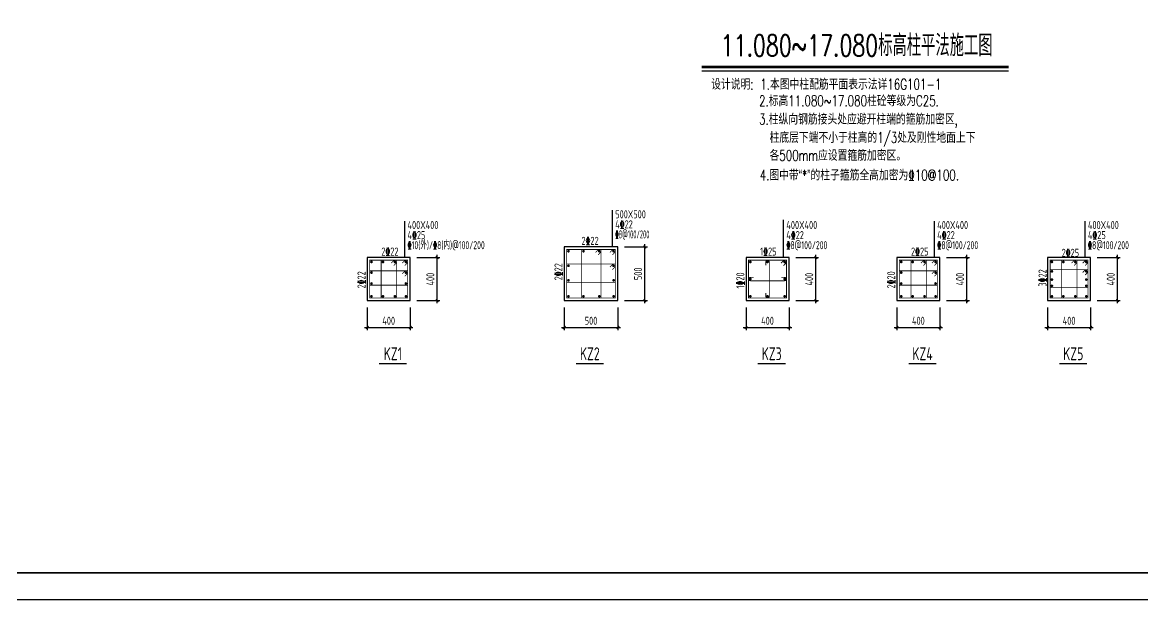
# Model space of a CAD drawing. Extents: x -472319 to -112444, y -516749 to -5704.
# Drawn here: x -418573 to -376905, y -442315 to -420820 of the extents above; entities that cross this region are included whole.
import ezdxf
from ezdxf.enums import TextEntityAlignment as Align

# ---------------------------------------------------------------- set-up
doc = ezdxf.new("R2010")
doc.units = 0
doc.header["$LTSCALE"] = 100
doc.header["$MEASUREMENT"] = 0
for name, color, linetype in [('COLU_DE', 7, 'Continuous'), ('DIM', 3, 'Continuous'), ('DIMENSION', 3, 'Continuous'), ('FRAME', 3, 'Continuous'), ('REIN', 1, 'Continuous'), ('TEXT', 7, 'Continuous'), ('THICK', 6, 'Continuous'), ('填充', 8, 'Continuous'), ('审核修改', 6, 'Continuous')]:
    doc.layers.add(name, color=color, linetype=linetype)
doc.styles.add('dxfs', font='txt.shx', dxfattribs={"width": 0.7, "bigfont": 'dxfs.shx'})
doc.styles.add('TSSD_Dimension', font='Tssdeng.shx', dxfattribs={"width": 0.7, "bigfont": 'hztxt.shx'})
doc.styles.add('TSSD_Label', font='Tssdeng.shx', dxfattribs={"width": 0.7, "bigfont": 'hztxt.shx'})
doc.styles.add('TSSD_Rein', font='Tssdeng.shx', dxfattribs={"width": 0.7, "bigfont": 'hztxt.shx'})
doc.dimstyles.new('TSSD_25_100', dxfattribs={"dimtxt": 300, "dimasz": 100, "dimexe": 100, "dimexo": 250, "dimgap": 100, "dimtad": 1, "dimdec": 0, "dimlfac": 0.25, "dimzin": 0, "dimdsep": 46, "dimtxsty": 'TSSD_Dimension', "dimblk": 'ARCHTICK', "dimcen": 0, "dimdle": 100, "dimclrt": 7, "dimadec": 0, "dimazin": 0, "dimtfac": 1, "dimtdec": 0, "dimtix": 1, "dimtmove": 2, "dimatfit": 3, "dimfxl": 1, "dimtolj": 1, "dimtzin": 0, "dimarcsym": 0})

# ---------------------------------------------------------------- blocks, each defined once
blk = doc.blocks.new('_ArchTick')
at = {"color": 0, "linetype": 'ByBlock', "const_width": 0.4}
blk.add_lwpolyline([(-0.5, -0.5), (0.5, 0.5)], dxfattribs=at)
blk = doc.blocks.new('*D2020')
at = {"layer": 'Defpoints', "color": 0, "transparency": 16777216}
for p in [(-404148, -429581), (-403148, -429581), (-404148, -431181)]:
    blk.add_point(p, dxfattribs=at)
at = {"layer": 'DIM', "color": 0, "lineweight": -2, "transparency": 16777216}
for p, q in [((-403898, -429581), (-403048, -429581)), ((-403148, -431281), (-403148, -429481)), ((-403898, -431181), (-403048, -431181))]:
    blk.add_line(p, q, dxfattribs=at)
at = {"layer": 'DIM', "color": 0, "lineweight": -2, "transparency": 16777216, "xscale": 100, "yscale": 100, "zscale": 100}
for p, rotation in [((-403148, -429581), 90), ((-403148, -431181), 270)]:
    blk.add_blockref('_ArchTick', p, dxfattribs=dict(at, rotation=rotation))
at = {"layer": 'DIM', "color": 7, "transparency": 16777216, "insert": (-403398, -430381), "char_height": 300, "attachment_point": 5, "rotation": 90, "style": 'TSSD_Dimension'}
blk.add_mtext('\\A1;400', dxfattribs=at)
blk = doc.blocks.new('*D2021')
at = {"layer": 'Defpoints', "color": 0, "transparency": 16777216}
for p in [(-405748, -431181), (-404148, -431181), (-404148, -432181)]:
    blk.add_point(p, dxfattribs=at)
at = {"layer": 'DIM', "color": 0, "lineweight": -2, "transparency": 16777216}
for p, q in [((-405748, -431431), (-405748, -432281)), ((-404148, -431431), (-404148, -432281)), ((-405848, -432181), (-404048, -432181))]:
    blk.add_line(p, q, dxfattribs=at)
at = {"layer": 'DIM', "color": 0, "lineweight": -2, "transparency": 16777216, "xscale": 100, "yscale": 100, "zscale": 100, "rotation": 180}
blk.add_blockref('_ArchTick', (-405748, -432181), dxfattribs=at)
at = {"layer": 'DIM', "color": 0, "lineweight": -2, "transparency": 16777216, "xscale": 100, "yscale": 100, "zscale": 100}
blk.add_blockref('_ArchTick', (-404148, -432181), dxfattribs=at)
at = {"layer": 'DIM', "color": 7, "transparency": 16777216, "insert": (-404948, -431931), "char_height": 300, "attachment_point": 5, "style": 'TSSD_Dimension'}
blk.add_mtext('\\A1;400', dxfattribs=at)
blk = doc.blocks.new('*D2455')
at = {"layer": 'Defpoints', "color": 0, "transparency": 16777216}
for p in [(-390057, -429581), (-389057, -429581), (-390057, -431181)]:
    blk.add_point(p, dxfattribs=at)
at = {"layer": 'DIM', "color": 0, "lineweight": -2, "transparency": 16777216}
for p, q in [((-389807, -429581), (-388957, -429581)), ((-389057, -431281), (-389057, -429481)), ((-389807, -431181), (-388957, -431181))]:
    blk.add_line(p, q, dxfattribs=at)
at = {"layer": 'DIM', "color": 0, "lineweight": -2, "transparency": 16777216, "xscale": 100, "yscale": 100, "zscale": 100}
for p, rotation in [((-389057, -429581), 90), ((-389057, -431181), 270)]:
    blk.add_blockref('_ArchTick', p, dxfattribs=dict(at, rotation=rotation))
at = {"layer": 'DIM', "color": 7, "transparency": 16777216, "insert": (-389307, -430381), "char_height": 300, "attachment_point": 5, "rotation": 90, "style": 'TSSD_Dimension'}
blk.add_mtext('\\A1;400', dxfattribs=at)
blk = doc.blocks.new('*D2456')
at = {"layer": 'Defpoints', "color": 0, "transparency": 16777216}
for p in [(-391657, -431181), (-390057, -431181), (-390057, -432181)]:
    blk.add_point(p, dxfattribs=at)
at = {"layer": 'DIM', "color": 0, "lineweight": -2, "transparency": 16777216}
for p, q in [((-391657, -431431), (-391657, -432281)), ((-390057, -431431), (-390057, -432281)), ((-391757, -432181), (-389957, -432181))]:
    blk.add_line(p, q, dxfattribs=at)
at = {"layer": 'DIM', "color": 0, "lineweight": -2, "transparency": 16777216, "xscale": 100, "yscale": 100, "zscale": 100, "rotation": 180}
blk.add_blockref('_ArchTick', (-391657, -432181), dxfattribs=at)
at = {"layer": 'DIM', "color": 0, "lineweight": -2, "transparency": 16777216, "xscale": 100, "yscale": 100, "zscale": 100}
blk.add_blockref('_ArchTick', (-390057, -432181), dxfattribs=at)
at = {"layer": 'DIM', "color": 7, "transparency": 16777216, "insert": (-390857, -431931), "char_height": 300, "attachment_point": 5, "style": 'TSSD_Dimension'}
blk.add_mtext('\\A1;400', dxfattribs=at)
blk = doc.blocks.new('*D2457')
at = {"layer": 'Defpoints', "color": 0, "transparency": 16777216}
for p in [(-384446, -429581), (-383446, -429581), (-384446, -431181)]:
    blk.add_point(p, dxfattribs=at)
at = {"layer": 'DIM', "color": 0, "lineweight": -2, "transparency": 16777216}
for p, q in [((-384196, -429581), (-383346, -429581)), ((-383446, -431281), (-383446, -429481)), ((-384196, -431181), (-383346, -431181))]:
    blk.add_line(p, q, dxfattribs=at)
at = {"layer": 'DIM', "color": 0, "lineweight": -2, "transparency": 16777216, "xscale": 100, "yscale": 100, "zscale": 100}
for p, rotation in [((-383446, -429581), 90), ((-383446, -431181), 270)]:
    blk.add_blockref('_ArchTick', p, dxfattribs=dict(at, rotation=rotation))
at = {"layer": 'DIM', "color": 7, "transparency": 16777216, "insert": (-383695, -430381), "char_height": 300, "attachment_point": 5, "rotation": 90, "style": 'TSSD_Dimension'}
blk.add_mtext('\\A1;400', dxfattribs=at)
blk = doc.blocks.new('*D2458')
at = {"layer": 'Defpoints', "color": 0, "transparency": 16777216}
for p in [(-386046, -431181), (-384446, -431181), (-384446, -432181)]:
    blk.add_point(p, dxfattribs=at)
at = {"layer": 'DIM', "color": 0, "lineweight": -2, "transparency": 16777216}
for p, q in [((-386046, -431431), (-386046, -432281)), ((-384446, -431431), (-384446, -432281)), ((-386146, -432181), (-384346, -432181))]:
    blk.add_line(p, q, dxfattribs=at)
at = {"layer": 'DIM', "color": 0, "lineweight": -2, "transparency": 16777216, "xscale": 100, "yscale": 100, "zscale": 100, "rotation": 180}
blk.add_blockref('_ArchTick', (-386046, -432181), dxfattribs=at)
at = {"layer": 'DIM', "color": 0, "lineweight": -2, "transparency": 16777216, "xscale": 100, "yscale": 100, "zscale": 100}
blk.add_blockref('_ArchTick', (-384446, -432181), dxfattribs=at)
at = {"layer": 'DIM', "color": 7, "transparency": 16777216, "insert": (-385246, -431931), "char_height": 300, "attachment_point": 5, "style": 'TSSD_Dimension'}
blk.add_mtext('\\A1;400', dxfattribs=at)
blk = doc.blocks.new('*D2459')
at = {"layer": 'Defpoints', "color": 0, "transparency": 16777216}
for p in [(-378840, -429581), (-377840, -429581), (-378840, -431181)]:
    blk.add_point(p, dxfattribs=at)
at = {"layer": 'DIM', "color": 0, "lineweight": -2, "transparency": 16777216}
for p, q in [((-378590, -429581), (-377740, -429581)), ((-377840, -431281), (-377840, -429481)), ((-378590, -431181), (-377740, -431181))]:
    blk.add_line(p, q, dxfattribs=at)
at = {"layer": 'DIM', "color": 0, "lineweight": -2, "transparency": 16777216, "xscale": 100, "yscale": 100, "zscale": 100}
for p, rotation in [((-377840, -429581), 90), ((-377840, -431181), 270)]:
    blk.add_blockref('_ArchTick', p, dxfattribs=dict(at, rotation=rotation))
at = {"layer": 'DIM', "color": 7, "transparency": 16777216, "insert": (-378089, -430381), "char_height": 300, "attachment_point": 5, "rotation": 90, "style": 'TSSD_Dimension'}
blk.add_mtext('\\A1;400', dxfattribs=at)
blk = doc.blocks.new('*D2460')
at = {"layer": 'Defpoints', "color": 0, "transparency": 16777216}
for p in [(-380440, -431181), (-378840, -431181), (-378840, -432181)]:
    blk.add_point(p, dxfattribs=at)
at = {"layer": 'DIM', "color": 0, "lineweight": -2, "transparency": 16777216}
for p, q in [((-380440, -431431), (-380440, -432281)), ((-378840, -431431), (-378840, -432281)), ((-380540, -432181), (-378740, -432181))]:
    blk.add_line(p, q, dxfattribs=at)
at = {"layer": 'DIM', "color": 0, "lineweight": -2, "transparency": 16777216, "xscale": 100, "yscale": 100, "zscale": 100, "rotation": 180}
blk.add_blockref('_ArchTick', (-380440, -432181), dxfattribs=at)
at = {"layer": 'DIM', "color": 0, "lineweight": -2, "transparency": 16777216, "xscale": 100, "yscale": 100, "zscale": 100}
blk.add_blockref('_ArchTick', (-378840, -432181), dxfattribs=at)
at = {"layer": 'DIM', "color": 7, "transparency": 16777216, "insert": (-379640, -431931), "char_height": 300, "attachment_point": 5, "style": 'TSSD_Dimension'}
blk.add_mtext('\\A1;400', dxfattribs=at)
blk = doc.blocks.new('*D2750')
at = {"layer": 'Defpoints', "color": 0, "transparency": 16777216}
for p in [(-396422, -429181), (-395422, -429181), (-396422, -431181)]:
    blk.add_point(p, dxfattribs=at)
at = {"layer": 'DIM', "color": 0, "lineweight": -2, "transparency": 16777216}
for p, q in [((-395422, -431281), (-395422, -429081)), ((-396172, -429181), (-395322, -429181)), ((-396172, -431181), (-395322, -431181))]:
    blk.add_line(p, q, dxfattribs=at)
at = {"layer": 'DIM', "color": 0, "lineweight": -2, "transparency": 16777216, "xscale": 100, "yscale": 100, "zscale": 100}
for p, rotation in [((-395422, -429181), 90), ((-395422, -431181), 270)]:
    blk.add_blockref('_ArchTick', p, dxfattribs=dict(at, rotation=rotation))
at = {"layer": 'DIM', "color": 7, "transparency": 16777216, "insert": (-395671, -430181), "char_height": 300, "attachment_point": 5, "rotation": 90, "style": 'TSSD_Dimension'}
blk.add_mtext('\\A1;500', dxfattribs=at)
blk = doc.blocks.new('*D2751')
at = {"layer": 'Defpoints', "color": 0, "transparency": 16777216}
for p in [(-398422, -431181), (-396422, -431181), (-396422, -432181)]:
    blk.add_point(p, dxfattribs=at)
at = {"layer": 'DIM', "color": 0, "lineweight": -2, "transparency": 16777216}
for p, q in [((-398422, -431431), (-398422, -432281)), ((-396422, -431431), (-396422, -432281)), ((-398522, -432181), (-396322, -432181))]:
    blk.add_line(p, q, dxfattribs=at)
at = {"layer": 'DIM', "color": 0, "lineweight": -2, "transparency": 16777216, "xscale": 100, "yscale": 100, "zscale": 100, "rotation": 180}
blk.add_blockref('_ArchTick', (-398422, -432181), dxfattribs=at)
at = {"layer": 'DIM', "color": 0, "lineweight": -2, "transparency": 16777216, "xscale": 100, "yscale": 100, "zscale": 100}
blk.add_blockref('_ArchTick', (-396422, -432181), dxfattribs=at)
at = {"layer": 'DIM', "color": 7, "transparency": 16777216, "insert": (-397422, -431931), "char_height": 300, "attachment_point": 5, "style": 'TSSD_Dimension'}
blk.add_mtext('\\A1;500', dxfattribs=at)
blk = doc.blocks.new('A$C20674F94')
at = {"layer": 'FRAME'}
for p, q in [((2500, 1000), (83100, 1000)), ((0, 0), (84100, 0))]:
    blk.add_line(p, q, dxfattribs=at)
at = {"layer": 'FRAME', "const_width": 50}
blk.add_lwpolyline([(2500, 58400), (83100, 58400), (83100, 1000), (2500, 1000), (2500, 58400)], dxfattribs=at)

msp = doc.modelspace()

# ---------------------------------------------------------------- linework, layer by layer
at = {"layer": 'COLU_DE'}
for points in [[(-404148.25, -429581.202), (-405748.25, -429581.202), (-405748.25, -431181.202), (-404148.25, -431181.202)], [(-396421.5, -429181.202), (-398421.5, -429181.202), (-398421.5, -431181.202), (-396421.5, -431181.202)], [(-390057, -429581.202), (-391657, -429581.202), (-391657, -431181.202), (-390057, -431181.202)], [(-384445.5, -429581.202), (-386045.5, -429581.202), (-386045.5, -431181.202), (-384445.5, -431181.202)], [(-378839.5, -429581.202), (-380439.5, -429581.202), (-380439.5, -431181.202), (-378839.5, -431181.202)]]:
    msp.add_lwpolyline(points, close=True, dxfattribs=at)
at = {"layer": 'DIMENSION', "const_width": 100}
msp.add_lwpolyline([(-393300.445, -422479), (-381893.33, -422479)], dxfattribs=at)
at = {"layer": 'DIMENSION'}
msp.add_lwpolyline([(-393300.445, -422629), (-381893.33, -422629)], dxfattribs=at)
at = {"layer": 'REIN', "const_width": 30}
for points in [[(-396516.5, -429276.202), (-398326.5, -429276.202), (-398326.5, -431086.202), (-396516.5, -431086.202)], [(-397050.5, -429276.202), (-397767.5, -429276.202), (-397767.5, -431086.202), (-397050.5, -431086.202)], [(-404243.25, -429676.202), (-405653.25, -429676.202), (-405653.25, -431086.202), (-404243.25, -431086.202)], [(-404653.75, -429676.202), (-405225.5, -429676.202), (-405225.5, -431086.202), (-404653.75, -431086.202)], [(-396516.5, -429819.702), (-398326.5, -429819.702), (-398326.5, -430515.702), (-396516.5, -430515.702)], [(-390152, -429676.202), (-391562, -429676.202), (-391562, -431086.202), (-390152, -431086.202)], [(-384540.5, -429676.202), (-385950.5, -429676.202), (-385950.5, -431086.202), (-384540.5, -431086.202)], [(-384951, -429676.202), (-385522.75, -429676.202), (-385522.75, -431086.202), (-384951, -431086.202)], [(-378934.5, -429676.202), (-380344.5, -429676.202), (-380344.5, -431086.202), (-378934.5, -431086.202)], [(-379345, -429676.202), (-379916.75, -429676.202), (-379916.75, -431086.202), (-379345, -431086.202)], [(-404243.25, -430073.702), (-405653.25, -430073.702), (-405653.25, -430607.702), (-404243.25, -430607.702)], [(-384540.5, -430073.702), (-385950.5, -430073.702), (-385950.5, -430607.702), (-384540.5, -430607.702)], [(-378934.5, -430026.202), (-380344.5, -430026.202), (-380344.5, -430695.202), (-378934.5, -430695.202)]]:
    msp.add_lwpolyline(points, close=True, dxfattribs=at)
at = {"layer": 'REIN', "const_width": 50}
for points in [[(-398286.5, -429341.202, 1), (-398236.5, -429341.202, 1)], [(-397727.5, -429341.202, 1), (-397677.5, -429341.202, 1)], [(-397140.5, -429341.202, 1), (-397090.5, -429341.202, 1)], [(-396606.5, -429341.202, 1), (-396556.5, -429341.202, 1)], [(-405613.25, -429741.202, 1), (-405563.25, -429741.202, 1)], [(-405185.75, -429741.202, 1), (-405135.75, -429741.202, 1)], [(-404743.75, -429741.202, 1), (-404693.75, -429741.202, 1)], [(-404333.25, -429741.202, 1), (-404283.25, -429741.202, 1)], [(-398286.5, -429884.702, 1), (-398236.5, -429884.702, 1)], [(-396606.5, -429884.702, 1), (-396556.5, -429884.702, 1)], [(-391522, -429741.202, 1), (-391472, -429741.202, 1)], [(-390832, -429741.202, 1), (-390882, -429741.202, 1)], [(-390242, -429741.202, 1), (-390192, -429741.202, 1)], [(-385910.5, -429741.202, 1), (-385860.5, -429741.202, 1)], [(-385483, -429741.202, 1), (-385433, -429741.202, 1)], [(-385041, -429741.202, 1), (-384991, -429741.202, 1)], [(-384630.5, -429741.202, 1), (-384580.5, -429741.202, 1)], [(-380304.5, -429741.202, 1), (-380254.5, -429741.202, 1)], [(-379877, -429741.202, 1), (-379827, -429741.202, 1)], [(-379435, -429741.202, 1), (-379385, -429741.202, 1)], [(-379024.5, -429741.202, 1), (-378974.5, -429741.202, 1)], [(-405613.25, -430138.702, 1), (-405563.25, -430138.702, 1)], [(-404333.25, -430138.702, 1), (-404283.25, -430138.702, 1)], [(-398286.5, -430425.202, 1), (-398236.5, -430425.202, 1)], [(-396606.5, -430425.202, 1), (-396556.5, -430425.202, 1)], [(-391497, -430401.5, 1), (-391497, -430351.5, 1)], [(-390217, -430401.5, 1), (-390217, -430351.5, 1)], [(-385910.5, -430138.702, 1), (-385860.5, -430138.702, 1)], [(-384630.5, -430138.702, 1), (-384580.5, -430138.702, 1)], [(-380304.5, -430091.202, 1), (-380254.5, -430091.202, 1)], [(-380304.5, -430396.702, 1), (-380254.5, -430396.702, 1)], [(-379024.5, -430091.202, 1), (-378974.5, -430091.202, 1)], [(-379024.5, -430396.702, 1), (-378974.5, -430396.702, 1)], [(-405613.25, -430542.702, 1), (-405563.25, -430542.702, 1)], [(-404333.25, -430542.702, 1), (-404283.25, -430542.702, 1)], [(-385910.5, -430542.702, 1), (-385860.5, -430542.702, 1)], [(-384630.5, -430542.702, 1), (-384580.5, -430542.702, 1)], [(-380304.5, -430630.202, 1), (-380254.5, -430630.202, 1)], [(-379024.5, -430630.202, 1), (-378974.5, -430630.202, 1)], [(-405613.25, -431021.202, 1), (-405563.25, -431021.202, 1)], [(-405185.75, -431021.202, 1), (-405135.75, -431021.202, 1)], [(-404743.75, -431021.202, 1), (-404693.75, -431021.202, 1)], [(-404333.25, -431021.202, 1), (-404283.25, -431021.202, 1)], [(-398286.5, -431021.202, 1), (-398236.5, -431021.202, 1)], [(-397727.5, -431021.202, 1), (-397677.5, -431021.202, 1)], [(-397140.5, -431021.202, 1), (-397090.5, -431021.202, 1)], [(-396606.5, -431021.202, 1), (-396556.5, -431021.202, 1)], [(-391522, -431021.202, 1), (-391472, -431021.202, 1)], [(-390832, -431021.202, 1), (-390882, -431021.202, 1)], [(-390242, -431021.202, 1), (-390192, -431021.202, 1)], [(-385910.5, -431021.202, 1), (-385860.5, -431021.202, 1)], [(-385483, -431021.202, 1), (-385433, -431021.202, 1)], [(-385041, -431021.202, 1), (-384991, -431021.202, 1)], [(-384630.5, -431021.202, 1), (-384580.5, -431021.202, 1)], [(-380304.5, -431021.202, 1), (-380254.5, -431021.202, 1)], [(-379877, -431021.202, 1), (-379827, -431021.202, 1)], [(-379435, -431021.202, 1), (-379385, -431021.202, 1)], [(-379024.5, -431021.202, 1), (-378974.5, -431021.202, 1)]]:
    msp.add_lwpolyline(points, format="xyb", close=True, dxfattribs=at)
at = {"layer": 'REIN', "const_width": 30}
for points in [[(-397142.424, -429276.202), (-397251.799, -429385.577)], [(-397159.875, -429477.501), (-397050.5, -429368.125)], [(-396608.424, -429276.202), (-396717.799, -429385.577)], [(-396625.875, -429477.501), (-396516.5, -429368.125)], [(-404745.674, -429676.202), (-404855.049, -429785.577)], [(-404763.125, -429877.501), (-404653.75, -429768.125)], [(-404335.174, -429676.202), (-404444.549, -429785.577)], [(-404352.625, -429877.501), (-404243.25, -429768.125)], [(-396608.424, -429819.702), (-396717.799, -429929.077)], [(-396625.875, -430021.001), (-396516.5, -429911.625)], [(-390243.924, -429676.202), (-390353.299, -429785.577)], [(-390261.375, -429877.501), (-390152, -429768.125)], [(-385042.924, -429676.202), (-385152.299, -429785.577)], [(-385060.375, -429877.501), (-384951, -429768.125)], [(-384632.424, -429676.202), (-384741.799, -429785.577)], [(-384649.875, -429877.501), (-384540.5, -429768.125)], [(-379436.924, -429676.202), (-379546.299, -429785.577)], [(-379454.375, -429877.501), (-379345, -429768.125)], [(-379026.424, -429676.202), (-379135.799, -429785.577)], [(-379043.875, -429877.501), (-378934.5, -429768.125)], [(-404335.174, -430073.702), (-404444.549, -430183.077)], [(-404352.625, -430275.001), (-404243.25, -430165.625)], [(-384632.424, -430073.702), (-384741.799, -430183.077)], [(-384649.875, -430275.001), (-384540.5, -430165.625)], [(-379026.424, -430026.202), (-379135.799, -430135.577)], [(-379043.875, -430227.501), (-378934.5, -430118.125)]]:
    msp.add_lwpolyline(points, dxfattribs=at)
for points in [[(-390922, -430901.202), (-390922, -431021.202, 1), (-390792, -431021.202), (-390792, -429741.202, 1), (-390922, -429741.202), (-390922, -429861.202)], [(-391377, -430311.5), (-391497, -430311.5, 1), (-391497, -430441.5), (-390217, -430441.5, 1), (-390217, -430311.5), (-390337, -430311.5)]]:
    msp.add_lwpolyline(points, format="xyb", dxfattribs=at)
at = {"layer": 'TEXT'}
for p, q in [((-396621.5, -429181.202), (-396621.5, -427807.702)), ((-404348.25, -429581.202), (-404348.25, -428216.702)), ((-390257, -429581.202), (-390257, -428178.702)), ((-384645.5, -429581.202), (-384645.5, -428216.702)), ((-379039.5, -429581.202), (-379039.5, -428216.702))]:
    msp.add_line(p, q, dxfattribs=at)
at = {"layer": 'THICK', "const_width": 50}
for points in [[(-405309.85, -433533.202), (-404276.003, -433533.202)], [(-397983.1, -433533.202), (-396949.253, -433533.202)], [(-391218.6, -433533.202), (-390184.753, -433533.202)], [(-385607.1, -433533.202), (-384573.253, -433533.202)], [(-380001.1, -433533.202), (-378967.253, -433533.202)]]:
    msp.add_lwpolyline(points, dxfattribs=at)

# ---------------------------------------------------------------- block references
at = {"layer": '填充'}
msp.add_blockref('A$C20674F94', (-426539.499, -442314.5), dxfattribs=at)

# ---------------------------------------------------------------- texts
at = {"layer": 'DIMENSION', "style": 'dxfs', "width": 0.7}
msp.add_text('11.080~17.080标高柱平法施工图', height=800, dxfattribs=at).set_placement((-387541.118, -422079), align=Align.CENTER)
for s, p in [('设计说明:', (-392952.747, -423323.474)), ('1.本图中柱配筋平面表示法详16G101-1', (-391127.117, -423323.474))]:
    msp.add_text(s, height=400, dxfattribs=at).set_placement(p)
at = {"layer": 'DIMENSION', "color": 1, "style": 'dxfs', "width": 0.7}
for s, p in [('2.标高11.080~17.080柱砼等级为C25.', (-391171.398, -423941.141)), ('3.柱纵向钢筋接头处应避开柱端的箍筋加密区,', (-391171.398, -424624.141)), ('柱底层下端不小于柱高的1/3处及刚性地面上下', (-390781.609, -425307.512)), ('各500mm应设置箍筋加密区。', (-390781.609, -425972.254)), ('4.图中带“*”的柱子箍筋全高加密为%%13210@100.', (-391146.898, -426706.141))]:
    msp.add_text(s, height=400, dxfattribs=at).set_placement(p)
at = {"layer": 'TEXT', "style": 'TSSD_Rein'}
for s, width, p in [('500X500', 0.7, (-396521.5, -428116.202)), ('400X400', 0.7, (-404248.25, -428516.202)), ('4%%13222', 0.7, (-396521.5, -428491.202)), ('400X400', 0.7, (-390157, -428516.202)), ('400X400', 0.7, (-384545.5, -428516.202)), ('400X400', 0.7, (-378939.5, -428516.202)), ('4%%13225', 0.7, (-404248.25, -428891.202)), ('\x848@100/200', 0.5, (-396521.5, -428866.202)), ('4\x8422', 0.7, (-390157, -428891.202)), ('4\x8422', 0.7, (-384545.5, -428891.202)), ('%%13210(外)/%%1328(内)@100/200', 0.6, (-404248.25, -429266.202)), ('2%%13222', 0.7, (-397776.5, -429103.702)), ('\x848@100/200', 0.6, (-390157, -429266.202)), ('\x848@100/200', 0.6, (-384545.5, -429266.202)), ('\x848@100/200', 0.6, (-378939.5, -429266.202)), ('1\x8425', 0.7, (-391130.5, -429503.702)), ('2%%13225', 0.7, (-385519, -429503.702))]:
    msp.add_text(s, height=300, dxfattribs=dict(at, width=width)).set_placement(p)
at = {"layer": 'TEXT', "style": 'TSSD_Rein', "width": 0.7}
for s, p in [('2%%13222', (-398483.502, -430425.207)), ('2\x8420', (-386107.502, -430727.707))]:
    msp.add_text(s, height=300, rotation=90, dxfattribs=at).set_placement(p)
at = {"layer": 'THICK', "style": 'TSSD_Label', "width": 0.7}
for s, p in [('KZ1', (-404792.926, -433158.202)), ('KZ2', (-397466.176, -433158.202)), ('KZ3', (-390701.676, -433158.202)), ('KZ4', (-385090.176, -433158.202)), ('KZ5', (-379484.176, -433158.202))]:
    msp.add_text(s, height=480, dxfattribs=at).set_placement(p, align=Align.MIDDLE)
at = {"layer": '审核修改', "style": 'TSSD_Rein', "width": 0.7}
for s, p in [('4%%13225', (-378939.5, -428891.202)), ('2%%13222', (-405221.75, -429503.702)), ('2%%13225', (-379916, -429550.202))]:
    msp.add_text(s, height=300, dxfattribs=at).set_placement(p)
for s, p in [('2%%13222', (-405810.252, -430727.707)), ('1%%13220', (-391719.002, -430727.707)), ('3%%13222', (-380478.798, -430658))]:
    msp.add_text(s, height=300, rotation=90, dxfattribs=at).set_placement(p)

# ---------------------------------------------------------------- dimensions: what is measured, and where the dimension line sits
at = {"layer": 'DIM'}
for p1, p2, picture, middle in [((-396421.5, -431181.202), (-396421.5, -429181.202), '*D2750', (-395671.5, -430181.202)), ((-404148.25, -431181.202), (-404148.25, -429581.202), '*D2020', (-403398.25, -430381.202)), ((-390057, -431181.202), (-390057, -429581.202), '*D2455', (-389307, -430381.202)), ((-384445.5, -431181.202), (-384445.5, -429581.202), '*D2457', (-383695.5, -430381.202)), ((-378839.5, -431181.202), (-378839.5, -429581.202), '*D2459', (-378089.5, -430381.202)), ((-405748.25, -431181.202), (-404148.25, -431181.202), '*D2021', (-404948.25, -431931.202)), ((-398421.5, -431181.202), (-396421.5, -431181.202), '*D2751', (-397421.5, -431931.202)), ((-391657, -431181.202), (-390057, -431181.202), '*D2456', (-390857, -431931.202)), ((-386045.5, -431181.202), (-384445.5, -431181.202), '*D2458', (-385245.5, -431931.202)), ((-380439.5, -431181.202), (-378839.5, -431181.202), '*D2460', (-379639.5, -431931.202))]:
    dim = msp.add_aligned_dim(p1=p1, p2=p2, distance=-1000, dimstyle='TSSD_25_100', dxfattribs=at)
    dim.commit()
    dim.dimension.update_dxf_attribs({"geometry": picture, "text_midpoint": middle})

doc.saveas('drawing.dxf')
